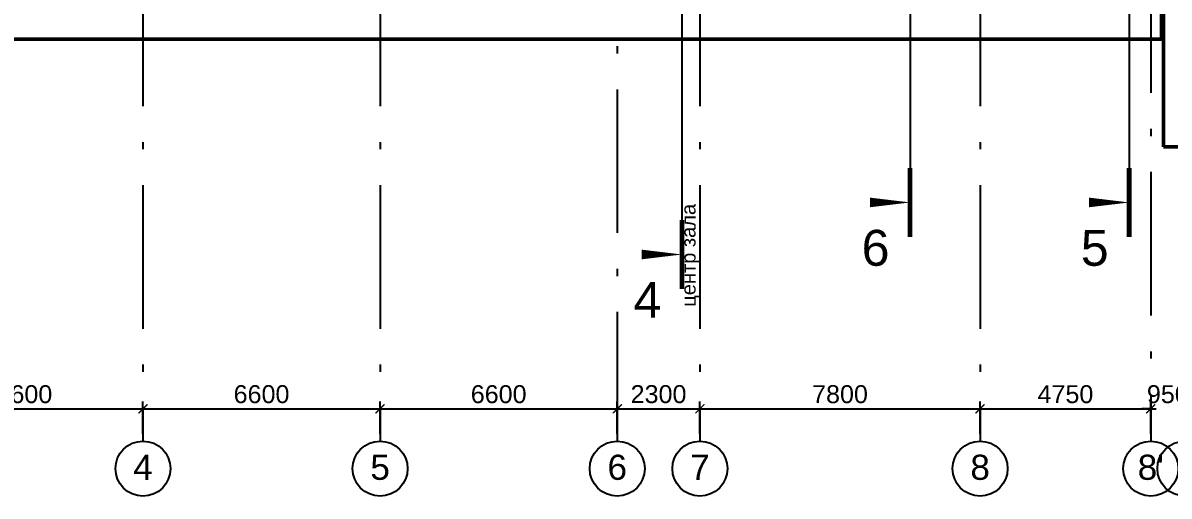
# Model space of a CAD drawing. Header units: millimetres. Extents: x 2558 to 253942, y 1343 to 186042.
# Drawn here: x 150660 to 182560, y 18686 to 31870 of the extents above; entities that cross this region are included whole.
import ezdxf
from ezdxf.enums import TextEntityAlignment as Align

# ---------------------------------------------------------------- set-up
doc = ezdxf.new("R2010")
doc.units = ezdxf.units.MM
doc.linetypes.add('DASHED', pattern=[0.75, 0.5, -0.25])
doc.linetypes.add('OSY', pattern=[6200, 4000, -1000, 200, -1000])
for name, color, linetype in [('AKS-NUM', 3, 'Continuous'), ('axes', 40, 'OSY'), ('DIM', 4, 'Continuous'), ('P', 3, 'Continuous'), ('R', 7, 'Continuous')]:
    doc.layers.add(name, color=color, linetype=linetype)
doc.layers.add('ST', color=5, linetype='Continuous', lineweight=50)
doc.styles.add('DIM100', font='arial.ttf')
doc.styles.add('dim200', font='arial.ttf')
doc.styles.add('DIM_150', font='arial.ttf')
doc.dimstyles.new('DIM200', dxfattribs={"dimtxt": 500, "dimasz": 250, "dimexe": 200, "dimexo": 200, "dimgap": 150, "dimtad": 1, "dimdec": 0, "dimzin": 0, "dimdsep": 46, "dimtxsty": 'dim200', "dimblk": 'ARCHTICK', "dimcen": 100, "dimdle": 150, "dimclrd": 256, "dimclre": 256, "dimclrt": 256, "dimaunit": 1, "dimadec": 4, "dimazin": 0, "dimtfac": 1, "dimtdec": 0, "dimtix": 1, "dimtofl": 0, "dimtmove": 0, "dimatfit": 0, "dimldrblk": 'DOT', "dimfxl": 200, "dimtolj": 1, "dimtzin": 0, "dimarcsym": 0})

# ---------------------------------------------------------------- blocks, each defined once
blk = doc.blocks.new('_ArchTick')
at = {"color": 0, "linetype": 'ByBlock', "const_width": 0.15}
blk.add_lwpolyline([(-0.5, -0.5), (0.5, 0.5)], dxfattribs=at)
blk = doc.blocks.new('*D409')
at = {"layer": 'Defpoints', "color": 0, "transparency": 16777216}
for p in [(167201, 21118), (160601, 20218), (167201, 20218)]:
    blk.add_point(p, dxfattribs=at)
at = {"layer": 'DIM', "lineweight": -2, "transparency": 16777216}
for p, q in [((160451, 21118), (167351, 21118)), ((160601, 20418), (160601, 21318)), ((167201, 20418), (167201, 21318))]:
    blk.add_line(p, q, dxfattribs=at)
at = {"layer": 'DIM', "lineweight": -2, "transparency": 16777216, "xscale": 250, "yscale": 250, "zscale": 250, "rotation": 180}
blk.add_blockref('_ArchTick', (160601, 21118), dxfattribs=at)
at = {"layer": 'DIM', "lineweight": -2, "transparency": 16777216, "xscale": 250, "yscale": 250, "zscale": 250}
blk.add_blockref('_ArchTick', (167201, 21118), dxfattribs=at)
at = {"layer": 'DIM', "transparency": 16777216, "insert": (163901, 21523), "char_height": 500, "attachment_point": 5, "style": 'dim200'}
blk.add_mtext('\\A1;6600', dxfattribs=at)
blk = doc.blocks.new('_Dot')
at = {"layer": 'P', "color": 0, "lineweight": -2}
blk.add_line((-0.5, 0), (-1, 0), dxfattribs=at)
at = {"layer": 'P', "color": 0, "const_width": 0.5}
blk.add_lwpolyline([(-0.25, 0, 1), (0.25, 0, 1)], format="xyb", close=True, dxfattribs=at)
blk = doc.blocks.new('*D410')
at = {"layer": 'Defpoints', "color": 0, "transparency": 16777216}
for p in [(160601, 21118), (154001, 20218), (160601, 20218)]:
    blk.add_point(p, dxfattribs=at)
at = {"layer": 'DIM', "lineweight": -2, "transparency": 16777216}
for p, q in [((153851, 21118), (160751, 21118)), ((154001, 20418), (154001, 21318)), ((160601, 20418), (160601, 21318))]:
    blk.add_line(p, q, dxfattribs=at)
at = {"layer": 'DIM', "lineweight": -2, "transparency": 16777216, "xscale": 250, "yscale": 250, "zscale": 250, "rotation": 180}
blk.add_blockref('_ArchTick', (154001, 21118), dxfattribs=at)
at = {"layer": 'DIM', "lineweight": -2, "transparency": 16777216, "xscale": 250, "yscale": 250, "zscale": 250}
blk.add_blockref('_ArchTick', (160601, 21118), dxfattribs=at)
at = {"layer": 'DIM', "transparency": 16777216, "insert": (157301, 21523), "char_height": 500, "attachment_point": 5, "style": 'dim200'}
blk.add_mtext('\\A1;6600', dxfattribs=at)
blk = doc.blocks.new('*D411')
at = {"layer": 'Defpoints', "color": 0, "transparency": 16777216}
for p in [(154001, 21118), (147401, 20218), (154001, 20218)]:
    blk.add_point(p, dxfattribs=at)
at = {"layer": 'DIM', "lineweight": -2, "transparency": 16777216}
for p, q in [((147251, 21118), (154151, 21118)), ((147401, 20418), (147401, 21318)), ((154001, 20418), (154001, 21318))]:
    blk.add_line(p, q, dxfattribs=at)
at = {"layer": 'DIM', "lineweight": -2, "transparency": 16777216, "xscale": 250, "yscale": 250, "zscale": 250, "rotation": 180}
blk.add_blockref('_ArchTick', (147401, 21118), dxfattribs=at)
at = {"layer": 'DIM', "lineweight": -2, "transparency": 16777216, "xscale": 250, "yscale": 250, "zscale": 250}
blk.add_blockref('_ArchTick', (154001, 21118), dxfattribs=at)
at = {"layer": 'DIM', "transparency": 16777216, "insert": (150701, 21523), "char_height": 500, "attachment_point": 5, "style": 'dim200'}
blk.add_mtext('\\A1;6600', dxfattribs=at)
blk = doc.blocks.new('*D416')
at = {"layer": 'Defpoints', "color": 0, "transparency": 16777216}
for p in [(169501, 21118), (167201, 20218), (169501, 20218)]:
    blk.add_point(p, dxfattribs=at)
at = {"layer": 'DIM', "lineweight": -2, "transparency": 16777216}
for p, q in [((167051, 21118), (169651, 21118)), ((167201, 20418), (167201, 21318)), ((169501, 20418), (169501, 21318))]:
    blk.add_line(p, q, dxfattribs=at)
at = {"layer": 'DIM', "lineweight": -2, "transparency": 16777216, "xscale": 250, "yscale": 250, "zscale": 250, "rotation": 180}
blk.add_blockref('_ArchTick', (167201, 21118), dxfattribs=at)
at = {"layer": 'DIM', "lineweight": -2, "transparency": 16777216, "xscale": 250, "yscale": 250, "zscale": 250}
blk.add_blockref('_ArchTick', (169501, 21118), dxfattribs=at)
at = {"layer": 'DIM', "transparency": 16777216, "insert": (168351, 21524), "char_height": 500, "attachment_point": 5, "style": 'dim200'}
blk.add_mtext('\\A1;2300', dxfattribs=at)
blk = doc.blocks.new('*D327')
at = {"layer": 'Defpoints', "color": 0, "transparency": 16777216}
for p in [(177301, 21118), (169501, 20218), (177301, 20218)]:
    blk.add_point(p, dxfattribs=at)
at = {"layer": 'DIM', "lineweight": -2, "transparency": 16777216}
for p, q in [((169351, 21118), (177451, 21118)), ((169501, 20418), (169501, 21318)), ((177301, 20418), (177301, 21318))]:
    blk.add_line(p, q, dxfattribs=at)
at = {"layer": 'DIM', "lineweight": -2, "transparency": 16777216, "xscale": 250, "yscale": 250, "zscale": 250, "rotation": 180}
blk.add_blockref('_ArchTick', (169501, 21118), dxfattribs=at)
at = {"layer": 'DIM', "lineweight": -2, "transparency": 16777216, "xscale": 250, "yscale": 250, "zscale": 250}
blk.add_blockref('_ArchTick', (177301, 21118), dxfattribs=at)
at = {"layer": 'DIM', "transparency": 16777216, "insert": (173401, 21523), "char_height": 500, "attachment_point": 5, "style": 'dim200'}
blk.add_mtext('\\A1;7800', dxfattribs=at)
blk = doc.blocks.new('*D332')
at = {"layer": 'Defpoints', "color": 0, "transparency": 16777216}
for p in [(182051, 21118), (177301, 20218), (182051, 20218)]:
    blk.add_point(p, dxfattribs=at)
at = {"layer": 'DIM', "lineweight": -2, "transparency": 16777216}
for p, q in [((177151, 21118), (182201, 21118)), ((177301, 20418), (177301, 21318)), ((182051, 20418), (182051, 21318))]:
    blk.add_line(p, q, dxfattribs=at)
at = {"layer": 'DIM', "lineweight": -2, "transparency": 16777216, "xscale": 250, "yscale": 250, "zscale": 250, "rotation": 180}
blk.add_blockref('_ArchTick', (177301, 21118), dxfattribs=at)
at = {"layer": 'DIM', "lineweight": -2, "transparency": 16777216, "xscale": 250, "yscale": 250, "zscale": 250}
blk.add_blockref('_ArchTick', (182051, 21118), dxfattribs=at)
at = {"layer": 'DIM', "transparency": 16777216, "insert": (179676, 21523), "char_height": 500, "attachment_point": 5, "style": 'dim200'}
blk.add_mtext('\\A1;4750', dxfattribs=at)
blk = doc.blocks.new('*D333')
at = {"layer": 'Defpoints', "color": 0, "transparency": 16777216}
for p in [(183001, 21118), (182051, 20218), (183001, 20218)]:
    blk.add_point(p, dxfattribs=at)
at = {"layer": 'DIM', "lineweight": -2, "transparency": 16777216}
for p, q in [((182051, 21118), (181801, 21118)), ((182051, 20418), (182051, 21318)), ((183001, 20418), (183001, 21318)), ((183001, 21118), (183251, 21118))]:
    blk.add_line(p, q, dxfattribs=at)
at = {"layer": 'DIM', "lineweight": -2, "transparency": 16777216, "xscale": 250, "yscale": 250, "zscale": 250}
blk.add_blockref('_ArchTick', (182051, 21118), dxfattribs=at)
at = {"layer": 'DIM', "lineweight": -2, "transparency": 16777216, "xscale": 250, "yscale": 250, "zscale": 250, "rotation": 180}
blk.add_blockref('_ArchTick', (183001, 21118), dxfattribs=at)
at = {"layer": 'DIM', "transparency": 16777216, "insert": (182526, 21523), "char_height": 500, "attachment_point": 5, "style": 'dim200'}
blk.add_mtext('\\A1;950', dxfattribs=at)

msp = doc.modelspace()

# ---------------------------------------------------------------- linework, layer by layer
at = {"layer": 'AKS-NUM'}
for centre in [(154001.1, 19452.2), (160601.1, 19452.2), (167201.1, 19452.2), (169501.4, 19452.2), (177301.1, 19452.2), (182051.1, 19452.2), (183001.1, 19452.2)]:
    msp.add_circle(centre, 765.9, dxfattribs=at)
at = {"layer": 'axes'}
for p, q in [((182051.4, 77318.1), (182051.4, 20218.1)), ((154001.4, 64550.6), (154001.4, 20218.1)), ((160601.4, 64550.6), (160601.4, 20218.1)), ((169501.4, 64550.6), (169501.4, 20218.1)), ((177301.4, 64550.6), (177301.4, 20218.1)), ((167201.4, 54818.1), (167201.4, 20218.1))]:
    msp.add_line(p, q, dxfattribs=at)
at = {"layer": 'R', "color": 7, "linetype": 'DASHED'}
for p, q in [((181451.4, 77318.1), (181451.4, 26868.1)), ((169001.4, 64550.6), (169001.4, 25418.1)), ((175351.4, 64550.6), (175351.4, 26868.1))]:
    msp.add_line(p, q, dxfattribs=at)
at = {"layer": 'R', "const_width": 133.9}
for points in [[(175351.4, 27827.5), (175351.4, 25908.6)], [(181451.4, 27827.5), (181451.4, 25908.6)], [(169001.4, 26377.5), (169001.4, 24458.6)]]:
    msp.add_lwpolyline(points, dxfattribs=at)
at = {"layer": 'R'}
for points in [[(174235.8, 26868.1, 267.7, 0, 0), (175351.4, 26868.1, 0, 0, 0)], [(180335.8, 26868.1, 267.7, 0, 0), (181451.4, 26868.1, 0, 0, 0)], [(167885.8, 25418.1, 267.7, 0, 0), (169001.4, 25418.1, 0, 0, 0)]]:
    msp.add_lwpolyline(points, format="xyseb", dxfattribs=at)
at = {"layer": 'ST'}
for p, q in [((182351.4, 37918.1), (182351.4, 31418.1)), ((182401.4, 32318.1), (182401.4, 28418.1)), ((140701.4, 31418.1), (167451.4, 31418.1)), ((167451.4, 31418.1), (182351.4, 31418.1)), ((167451.4, 31418.1), (167451.4, 31418.1)), ((182401.4, 28418.1), (222451.4, 28418.1))]:
    msp.add_line(p, q, dxfattribs=at)

# ---------------------------------------------------------------- texts
at = {"layer": 'AKS-NUM', "style": 'DIM100'}
for s, p in [('4', (154001.4, 19139.5)), ('5', (160601.4, 19139.5)), ('6', (167201.4, 19139.5)), ('7', (169501.6, 19139.5)), ('8', (177301.4, 19139.5)), ("8'", (182051.4, 19139.5))]:
    msp.add_text(s, height=700, rotation=0, dxfattribs=at).set_placement(p, align=Align.CENTER)
at = {"layer": 'axes', "insert": (169501.4, 25395.3), "char_height": 400, "width": 9678.285, "attachment_point": 8, "rotation": 90, "style": 'DIM_150'}
msp.add_mtext('центр зала', dxfattribs=at)
at = {"layer": 'R', "linetype": 'Continuous', "lineweight": -3, "style": 'dim200'}
for s, p in [('6', (174002.9, 25103.6)), ('5', (180102.9, 25103.6)), ('4', (167652.9, 23653.6))]:
    msp.add_text(s, height=1000, dxfattribs=at).set_placement(p)

# ---------------------------------------------------------------- dimensions: what is measured, and where the dimension line sits
at = {"layer": 'DIM'}
for base, p1, p2, picture, middle in [((154001.4, 21118.1), (147401.4, 20218.1), (154001.4, 20218.1), '*D411', (150701.4, 21523.3)), ((160601.4, 21118.1), (154001.4, 20218.1), (160601.4, 20218.1), '*D410', (157301.4, 21523.3)), ((167201.4, 21118.1), (160601.4, 20218.1), (167201.4, 20218.1), '*D409', (163901.4, 21523.3)), ((169501.4, 21118.1), (167201.4, 20218.1), (169501.4, 20218.1), '*D416', (168351.4, 21523.5)), ((177301.4, 21118.1), (169501.4, 20218.1), (177301.4, 20218.1), '*D327', (173401.4, 21523.3)), ((182051.4, 21118.1), (177301.4, 20218.1), (182051.4, 20218.1), '*D332', (179676.4, 21523.3)), ((183001.4, 21118.1), (182051.4, 20218.1), (183001.4, 20218.1), '*D333', (182526.4, 21523.3))]:
    dim = msp.add_linear_dim(base=base, p1=p1, p2=p2, dimstyle='DIM200', dxfattribs=at)
    dim.commit()
    dim.dimension.update_dxf_attribs({"geometry": picture, "text_midpoint": middle})

doc.saveas('drawing.dxf')
